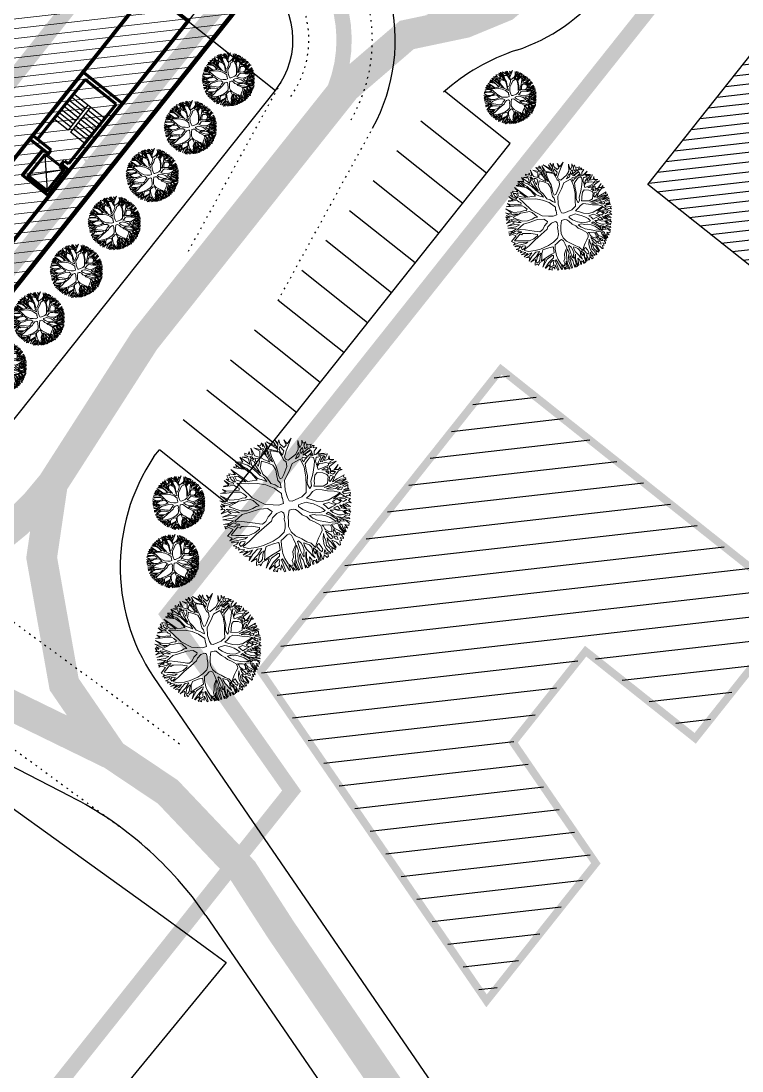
# Model space of a CAD drawing. Header units: metres. Extents: x -664657 to -643449, y -1076720 to -1062383.
# Drawn here: x -661072.2 to -661025, y -1065597.9 to -1065529.2 of the extents above; entities that cross this region are included whole.
import ezdxf

# ---------------------------------------------------------------- set-up
doc = ezdxf.new("R2010")
doc.units = ezdxf.units.M
doc.header["$LTSCALE"] = 0.1
for name, pattern in [('DASHED', [19.05, 12.7, -6.35]), ('DIVIDE', [31.75, 12.7, -6.35, 0, -6.35, 0, -6.35]), ('DOT', [6.35, 0, -6.35])]:
    doc.linetypes.add(name, pattern=pattern)
doc.layers.get('0').update_dxf_attribs({"color": 8, "lineweight": 9})
for name, color, linetype in [('AA_THER_DOPRAVA', 142, 'Continuous'), ('AA_THER_katastr', 7, 'Continuous'), ('AA_THER_KOMUNIKACE', 201, 'Continuous'), ('AA_THER_slabá', 4, 'Continuous'), ('AA_THER_SRAFY KATASTR', 14, 'Continuous'), ('AA_THER_ZNACENI', 7, 'Continuous'), ('AA_THER_čerchovaná', 84, 'DIVIDE')]:
    doc.layers.add(name, color=color, linetype=linetype)
doc.layers.add('AA_THER_pomocná', color=30, linetype='Continuous', plot=False)
doc.layers.add('AA_THER_silná', color=1, linetype='Continuous', lineweight=70)
doc.layers.add('AA_THER_STAFAZ', color=252, linetype='Continuous', lineweight=0)

# ---------------------------------------------------------------- blocks, each defined once
blk = doc.blocks.new('A$C0C461CEA')
for p, q in [((-0.025, 0.681), (-0.029, 0.73)), ((-0.029, 0.73), (-0.001, 0.656)), ((0.063, 0.606), (-0.009, 0.765)), ((-0.009, 0.765), (0.101, 0.706)), ((0.101, 0.706), (0.094, 0.804)), ((0.094, 0.804), (0.195, 0.61)), ((0.214, 0.725), (0.134, 0.788)), ((0.134, 0.788), (0.212, 0.751)), ((0.191, 0.795), (0.205, 0.826)), ((0.231, 0.749), (0.191, 0.795)), ((0.195, 0.61), (0.214, 0.725)), ((0.205, 0.826), (0.247, 0.779)), ((0.212, 0.751), (0.231, 0.749)), ((0.247, 0.779), (0.283, 0.818)), ((0.256, 0.734), (0.28, 0.713)), ((0.257, 0.695), (0.256, 0.734)), ((0.283, 0.818), (0.273, 0.766)), ((0.273, 0.766), (0.303, 0.735)), ((0.303, 0.735), (0.335, 0.855)), ((0.335, 0.855), (0.332, 0.706)), ((0.448, 0.732), (0.381, 0.832)), ((0.381, 0.832), (0.473, 0.745)), ((0.398, 0.641), (0.448, 0.732)), ((0.483, 0.777), (0.463, 0.845)), ((0.463, 0.845), (0.503, 0.812)), ((0.473, 0.745), (0.483, 0.777)), ((0.49, 0.711), (0.491, 0.762)), ((0.491, 0.762), (0.519, 0.739)), ((0.503, 0.812), (0.541, 0.849)), ((0.519, 0.739), (0.518, 0.634)), ((0.541, 0.849), (0.523, 0.775)), ((0.523, 0.775), (0.552, 0.829)), ((0.544, 0.723), (0.568, 0.689)), ((0.547, 0.66), (0.544, 0.723)), ((0.552, 0.829), (0.55, 0.733)), ((0.55, 0.733), (0.572, 0.716)), ((0.572, 0.716), (0.592, 0.82)), ((0.592, 0.82), (0.599, 0.69)), ((0.732, 0.619), (0.623, 0.824)), ((0.623, 0.824), (0.721, 0.691)), ((0.721, 0.691), (0.725, 0.772)), ((0.725, 0.772), (0.739, 0.638)), ((0.773, 0.691), (0.762, 0.79)), ((0.762, 0.79), (0.78, 0.708)), ((0.782, 0.71), (0.826, 0.755)), ((0.826, 0.755), (0.807, 0.687)), ((-0.291, 0.473), (-0.326, 0.577)), ((-0.326, 0.577), (-0.279, 0.488)), ((-0.256, 0.522), (-0.284, 0.582)), ((-0.284, 0.582), (-0.25, 0.553)), ((-0.25, 0.553), (-0.251, 0.627)), ((-0.251, 0.627), (-0.205, 0.61)), ((-0.215, 0.587), (-0.164, 0.562)), ((-0.208, 0.57), (-0.215, 0.587)), ((-0.212, 0.536), (-0.208, 0.57)), ((-0.205, 0.61), (-0.205, 0.641)), ((-0.205, 0.641), (-0.143, 0.596)), ((-0.164, 0.562), (-0.163, 0.47)), ((-0.143, 0.596), (-0.108, 0.579)), ((-0.134, 0.562), (-0.138, 0.487)), ((-0.108, 0.579), (-0.136, 0.688)), ((-0.136, 0.688), (-0.031, 0.479)), ((-0.111, 0.544), (-0.134, 0.562)), ((-0.084, 0.536), (-0.111, 0.544)), ((-0.062, 0.681), (-0.084, 0.71)), ((-0.084, 0.71), (-0.025, 0.681)), ((0.086, 0.573), (-0.062, 0.681)), ((-0.001, 0.656), (0.063, 0.606)), ((0.049, 0.709), (0.1, 0.674)), ((0.071, 0.64), (0.049, 0.709)), ((0.115, 0.58), (0.071, 0.64)), ((0.141, 0.467), (0.086, 0.573)), ((0.1, 0.674), (0.148, 0.626)), ((0.154, 0.458), (0.115, 0.58)), ((0.148, 0.626), (0.198, 0.54)), ((0.198, 0.54), (0.234, 0.438)), ((0.212, 0.581), (0.226, 0.644)), ((0.236, 0.499), (0.212, 0.581)), ((0.226, 0.644), (0.236, 0.684)), ((0.236, 0.684), (0.278, 0.625)), ((0.272, 0.676), (0.257, 0.695)), ((0.278, 0.625), (0.267, 0.543)), ((0.267, 0.543), (0.281, 0.388)), ((0.291, 0.657), (0.272, 0.676)), ((0.28, 0.713), (0.29, 0.678)), ((0.29, 0.678), (0.291, 0.657)), ((0.298, 0.594), (0.316, 0.668)), ((0.299, 0.519), (0.298, 0.594)), ((0.359, 0.578), (0.299, 0.519)), ((0.316, 0.668), (0.354, 0.641)), ((0.392, 0.572), (0.318, 0.477)), ((0.332, 0.706), (0.398, 0.641)), ((0.354, 0.641), (0.373, 0.618)), ((0.373, 0.618), (0.359, 0.578)), ((0.469, 0.501), (0.392, 0.572)), ((0.419, 0.639), (0.417, 0.618)), ((0.417, 0.618), (0.449, 0.568)), ((0.438, 0.663), (0.419, 0.639)), ((0.471, 0.697), (0.438, 0.663)), ((0.449, 0.568), (0.492, 0.518)), ((0.482, 0.682), (0.471, 0.697)), ((0.492, 0.669), (0.482, 0.682)), ((0.505, 0.682), (0.49, 0.711)), ((0.503, 0.634), (0.492, 0.669)), ((0.512, 0.575), (0.503, 0.634)), ((0.518, 0.634), (0.505, 0.682)), ((0.511, 0.491), (0.512, 0.575)), ((0.53, 0.531), (0.539, 0.622)), ((0.539, 0.622), (0.547, 0.66)), ((0.562, 0.609), (0.551, 0.471)), ((0.568, 0.689), (0.562, 0.609)), ((0.581, 0.563), (0.574, 0.456)), ((0.6, 0.66), (0.581, 0.563)), ((0.599, 0.69), (0.656, 0.641)), ((0.629, 0.644), (0.6, 0.66)), ((0.699, 0.587), (0.629, 0.644)), ((0.656, 0.641), (0.716, 0.594)), ((0.735, 0.569), (0.699, 0.587)), ((0.716, 0.594), (0.732, 0.619)), ((0.736, 0.502), (0.735, 0.569)), ((0.739, 0.638), (0.773, 0.691)), ((0.756, 0.617), (0.75, 0.55)), ((0.75, 0.55), (0.759, 0.494)), ((0.785, 0.647), (0.756, 0.617)), ((0.759, 0.494), (0.811, 0.549)), ((0.78, 0.708), (0.782, 0.71)), ((0.811, 0.549), (0.785, 0.647)), ((0.807, 0.687), (0.84, 0.599)), ((0.84, 0.599), (0.888, 0.613)), ((1.024, 0.679), (0.847, 0.53)), ((0.888, 0.613), (0.897, 0.711)), ((0.897, 0.711), (0.915, 0.627)), ((0.915, 0.627), (1.024, 0.679)), ((1.039, 0.454), (1.103, 0.589)), ((1.103, 0.589), (1.074, 0.465)), ((1.137, 0.506), (1.166, 0.562)), ((1.166, 0.562), (1.164, 0.508)), ((-0.436, 0.238), (-0.503, 0.376)), ((-0.503, 0.376), (-0.397, 0.235)), ((-0.394, 0.371), (-0.482, 0.412)), ((-0.482, 0.412), (-0.394, 0.388)), ((-0.394, 0.388), (-0.424, 0.459)), ((-0.424, 0.459), (-0.372, 0.399)), ((-0.256, 0.32), (-0.394, 0.371)), ((-0.386, 0.487), (-0.377, 0.497)), ((-0.28, 0.452), (-0.386, 0.487)), ((-0.377, 0.497), (-0.291, 0.473)), ((-0.372, 0.399), (-0.265, 0.347)), ((-0.209, 0.421), (-0.28, 0.452)), ((-0.279, 0.488), (-0.209, 0.448)), ((-0.207, 0.472), (-0.256, 0.522)), ((-0.186, 0.48), (-0.212, 0.536)), ((-0.209, 0.448), (-0.207, 0.472)), ((-0.194, 0.381), (-0.209, 0.421)), ((-0.162, 0.346), (-0.194, 0.381)), ((-0.163, 0.47), (-0.186, 0.48)), ((-0.157, 0.436), (-0.114, 0.321)), ((-0.081, 0.391), (-0.157, 0.436)), ((-0.138, 0.487), (-0.095, 0.443)), ((-0.095, 0.443), (-0.013, 0.385)), ((-0.05, 0.471), (-0.084, 0.536)), ((0.012, 0.333), (-0.081, 0.391)), ((-0.013, 0.385), (-0.05, 0.471)), ((-0.031, 0.479), (0.019, 0.379)), ((0.019, 0.379), (0.096, 0.349)), ((0.175, 0.322), (0.141, 0.467)), ((0.193, 0.345), (0.154, 0.458)), ((0.234, 0.438), (0.258, 0.367)), ((0.281, 0.388), (0.236, 0.499)), ((0.258, 0.367), (0.296, 0.309)), ((0.314, 0.414), (0.309, 0.363)), ((0.309, 0.363), (0.334, 0.286)), ((0.318, 0.477), (0.314, 0.414)), ((0.532, 0.422), (0.469, 0.501)), ((0.492, 0.518), (0.511, 0.491)), ((0.551, 0.471), (0.53, 0.531)), ((0.54, 0.324), (0.532, 0.422)), ((0.571, 0.374), (0.551, 0.283)), ((0.574, 0.456), (0.571, 0.374)), ((0.731, 0.289), (0.76, 0.363)), ((0.738, 0.409), (0.736, 0.502)), ((0.76, 0.363), (0.738, 0.409)), ((0.772, 0.454), (0.768, 0.41)), ((0.768, 0.41), (0.8, 0.37)), ((0.847, 0.53), (0.772, 0.454)), ((0.8, 0.37), (0.955, 0.401)), ((0.983, 0.384), (0.943, 0.354)), ((0.955, 0.401), (1.039, 0.454)), ((1.022, 0.404), (0.983, 0.384)), ((0.992, 0.342), (1.008, 0.359)), ((1.008, 0.359), (1.022, 0.404)), ((1.06, 0.421), (1.046, 0.396)), ((1.046, 0.396), (1.046, 0.37)), ((1.046, 0.37), (1.102, 0.394)), ((1.085, 0.438), (1.06, 0.421)), ((1.084, 0.364), (1.065, 0.329)), ((1.074, 0.465), (1.137, 0.506)), ((1.151, 0.377), (1.084, 0.364)), ((1.117, 0.447), (1.085, 0.438)), ((1.102, 0.394), (1.117, 0.447)), ((1.154, 0.472), (1.142, 0.409)), ((1.142, 0.409), (1.193, 0.416)), ((1.216, 0.393), (1.151, 0.377)), ((1.213, 0.508), (1.154, 0.472)), ((1.164, 0.508), (1.213, 0.508)), ((1.193, 0.416), (1.206, 0.47)), ((1.206, 0.47), (1.232, 0.441)), ((1.216, 0.353), (1.216, 0.393)), ((1.232, 0.441), (1.276, 0.429)), ((1.276, 0.429), (1.239, 0.399)), ((1.239, 0.399), (1.239, 0.378)), ((1.239, 0.378), (1.266, 0.383)), ((1.266, 0.383), (1.281, 0.398)), ((1.308, 0.383), (1.275, 0.358)), ((1.281, 0.398), (1.308, 0.383)), ((-0.577, 0.172), (-0.583, 0.229)), ((-0.583, 0.229), (-0.536, 0.174)), ((-0.526, 0.187), (-0.556, 0.247)), ((-0.556, 0.247), (-0.505, 0.187)), ((-0.495, 0.221), (-0.55, 0.309)), ((-0.55, 0.309), (-0.495, 0.256)), ((-0.536, 0.174), (-0.526, 0.187)), ((-0.505, 0.187), (-0.335, 0.163)), ((-0.495, 0.256), (-0.436, 0.238)), ((-0.415, 0.205), (-0.495, 0.221)), ((-0.335, 0.163), (-0.415, 0.205)), ((-0.397, 0.235), (-0.263, 0.181)), ((-0.265, 0.347), (-0.176, 0.312)), ((-0.263, 0.181), (-0.194, 0.167)), ((-0.174, 0.275), (-0.256, 0.32)), ((-0.176, 0.312), (-0.162, 0.346)), ((-0.142, 0.224), (-0.174, 0.275)), ((-0.114, 0.159), (-0.142, 0.224)), ((-0.114, 0.321), (-0.04, 0.095)), ((0.154, 0.269), (0.012, 0.333)), ((0.096, 0.349), (0.175, 0.322)), ((0.266, 0.178), (0.154, 0.269)), ((0.24, 0.295), (0.193, 0.345)), ((0.308, 0.222), (0.24, 0.295)), ((0.296, 0.309), (0.308, 0.222)), ((0.334, 0.286), (0.348, 0.221)), ((0.348, 0.221), (0.354, 0.16)), ((0.485, 0.148), (0.513, 0.258)), ((0.513, 0.258), (0.54, 0.324)), ((0.534, 0.218), (0.533, 0.155)), ((0.551, 0.283), (0.534, 0.218)), ((0.567, 0.153), (0.619, 0.192)), ((0.726, 0.197), (0.588, 0.099)), ((0.619, 0.192), (0.694, 0.255)), ((0.694, 0.255), (0.731, 0.289)), ((0.834, 0.289), (0.726, 0.197)), ((0.992, 0.29), (0.834, 0.289)), ((0.943, 0.354), (0.922, 0.336)), ((0.922, 0.336), (0.992, 0.342)), ((0.985, 0.138), (0.99, 0.219)), ((0.99, 0.219), (0.992, 0.29)), ((1.029, 0.181), (0.99, 0.078)), ((1.019, 0.28), (1.014, 0.25)), ((1.014, 0.25), (1.022, 0.223)), ((1.04, 0.305), (1.019, 0.28)), ((1.022, 0.223), (1.057, 0.251)), ((1.054, 0.196), (1.029, 0.181)), ((1.065, 0.28), (1.04, 0.305)), ((1.161, 0.247), (1.054, 0.196)), ((1.057, 0.251), (1.11, 0.266)), ((1.065, 0.329), (1.216, 0.353)), ((1.11, 0.266), (1.065, 0.28)), ((1.115, 0.327), (1.094, 0.318)), ((1.094, 0.318), (1.123, 0.272)), ((1.157, 0.334), (1.115, 0.327)), ((1.123, 0.272), (1.221, 0.303)), ((1.223, 0.332), (1.157, 0.334)), ((1.207, 0.21), (1.161, 0.247)), ((1.221, 0.277), (1.173, 0.268)), ((1.173, 0.268), (1.209, 0.239)), ((1.193, 0.151), (1.207, 0.21)), ((1.249, 0.194), (1.201, 0.132)), ((1.209, 0.239), (1.221, 0.277)), ((1.221, 0.303), (1.223, 0.332)), ((1.265, 0.299), (1.236, 0.242)), ((1.236, 0.242), (1.263, 0.236)), ((1.268, 0.179), (1.249, 0.194)), ((1.263, 0.236), (1.379, 0.275)), ((1.336, 0.335), (1.265, 0.299)), ((1.275, 0.358), (1.336, 0.335)), ((1.411, 0.18), (1.289, 0.213)), ((1.289, 0.213), (1.317, 0.184)), ((1.379, 0.275), (1.301, 0.236)), ((1.301, 0.236), (1.411, 0.18)), ((1.317, 0.184), (1.443, 0.155)), ((-0.493, -0.002), (-0.644, 0.041)), ((-0.644, 0.041), (-0.485, 0.03)), ((-0.635, 0.101), (-0.551, 0.117)), ((-0.519, 0.086), (-0.635, 0.101)), ((-0.612, 0.165), (-0.577, 0.172)), ((-0.557, 0.142), (-0.612, 0.165)), ((-0.551, 0.117), (-0.557, 0.142)), ((-0.509, 0.126), (-0.526, 0.126)), ((-0.526, 0.126), (-0.492, 0.08)), ((-0.485, 0.03), (-0.519, 0.086)), ((-0.416, 0.057), (-0.509, 0.126)), ((-0.492, 0.08), (-0.453, 0.038)), ((-0.444, 0.15), (-0.46, 0.141)), ((-0.46, 0.141), (-0.318, -0.013)), ((-0.453, 0.038), (-0.411, 0.003)), ((-0.353, 0.149), (-0.444, 0.15)), ((-0.354, -0.026), (-0.416, 0.057)), ((-0.411, 0.003), (-0.354, -0.026)), ((-0.273, 0.155), (-0.353, 0.149)), ((-0.191, 0.121), (-0.273, 0.155)), ((-0.194, 0.167), (-0.145, 0.146)), ((-0.099, 0.096), (-0.191, 0.121)), ((-0.145, 0.146), (-0.114, 0.159)), ((-0.05, 0.048), (-0.099, 0.096)), ((0, -0.086), (-0.05, 0.048)), ((-0.04, 0.095), (0.101, -0.11)), ((0.364, 0.065), (0.266, 0.178)), ((0.354, 0.16), (0.409, 0.103)), ((0.435, -0.079), (0.364, 0.065)), ((0.409, 0.103), (0.439, 0.053)), ((0.439, 0.053), (0.476, 0.01)), ((0.476, 0.01), (0.498, 0.096)), ((0.498, 0.096), (0.485, 0.148)), ((0.588, 0.099), (0.514, -0.053)), ((0.533, 0.155), (0.567, 0.153)), ((0.934, -0.024), (0.985, 0.138)), ((0.99, 0.078), (0.966, -0.017)), ((1.064, -0.035), (1.15, 0.081)), ((1.15, 0.081), (1.193, 0.151)), ((1.184, 0.044), (1.176, -0.007)), ((1.242, 0.072), (1.184, 0.044)), ((1.201, 0.118), (1.192, 0.06)), ((1.192, 0.06), (1.242, 0.105)), ((1.201, 0.132), (1.201, 0.118)), ((1.242, 0.105), (1.277, 0.128)), ((1.297, 0.051), (1.242, 0.072)), ((1.314, 0.169), (1.268, 0.179)), ((1.294, 0.108), (1.276, 0.086)), ((1.276, 0.086), (1.305, 0.077)), ((1.277, 0.128), (1.319, 0.158)), ((1.327, 0.131), (1.294, 0.108)), ((1.347, 0.037), (1.297, 0.051)), ((1.305, 0.077), (1.384, 0.138)), ((1.319, 0.158), (1.314, 0.169)), ((1.367, 0.149), (1.327, 0.131)), ((1.443, 0.155), (1.34, 0.081)), ((1.34, 0.081), (1.406, 0.061)), ((1.386, 0.006), (1.347, 0.037)), ((1.384, 0.138), (1.367, 0.149)), ((1.367, -0.026), (1.386, 0.006)), ((1.421, 0.016), (1.398, -0.011)), ((1.406, 0.061), (1.454, 0.109)), ((1.495, 0.013), (1.421, 0.016)), ((1.454, 0.109), (1.431, 0.05)), ((1.431, 0.05), (1.495, 0.013)), ((-0.701, -0.157), (-0.672, -0.144)), ((-0.634, -0.167), (-0.701, -0.157)), ((-0.672, -0.144), (-0.697, -0.115)), ((-0.697, -0.115), (-0.649, -0.134)), ((-0.599, -0.118), (-0.687, -0.081)), ((-0.687, -0.081), (-0.582, -0.108)), ((-0.508, -0.101), (-0.659, -0.004)), ((-0.659, -0.004), (-0.5, -0.057)), ((-0.649, -0.134), (-0.599, -0.118)), ((-0.583, -0.227), (-0.634, -0.167)), ((-0.561, -0.129), (-0.611, -0.142)), ((-0.611, -0.142), (-0.575, -0.175)), ((-0.582, -0.108), (-0.544, -0.105)), ((-0.575, -0.175), (-0.552, -0.204)), ((-0.519, -0.137), (-0.561, -0.129)), ((-0.544, -0.105), (-0.508, -0.101)), ((-0.491, -0.179), (-0.519, -0.137)), ((-0.5, -0.057), (-0.412, -0.054)), ((-0.412, -0.054), (-0.493, -0.002)), ((-0.33, -0.078), (-0.491, -0.12)), ((-0.491, -0.12), (-0.481, -0.145)), ((-0.444, -0.203), (-0.491, -0.179)), ((-0.481, -0.145), (-0.435, -0.149)), ((-0.435, -0.149), (-0.35, -0.207)), ((-0.208, -0.104), (-0.33, -0.078)), ((-0.318, -0.013), (-0.221, -0.06)), ((-0.221, -0.06), (-0.118, -0.072)), ((-0.023, -0.134), (-0.208, -0.104)), ((-0.118, -0.072), (-0.051, -0.067)), ((-0.051, -0.067), (0, -0.086)), ((0.101, -0.19), (-0.023, -0.134)), ((0.101, -0.11), (0.215, -0.18)), ((0.386, -0.241), (0.412, -0.157)), ((0.412, -0.132), (0.435, -0.079)), ((0.412, -0.157), (0.412, -0.132)), ((0.514, -0.053), (0.492, -0.182)), ((0.814, -0.262), (0.864, -0.159)), ((0.864, -0.159), (0.934, -0.024)), ((0.908, -0.119), (0.897, -0.15)), ((0.897, -0.15), (0.901, -0.228)), ((0.966, -0.017), (0.908, -0.119)), ((0.946, -0.198), (0.973, -0.127)), ((0.973, -0.127), (1.064, -0.035)), ((1.026, -0.151), (1.009, -0.187)), ((1.084, -0.067), (1.026, -0.151)), ((1.138, -0.047), (1.084, -0.067)), ((1.225, -0.095), (1.138, -0.047)), ((1.176, -0.007), (1.277, -0.02)), ((1.271, -0.153), (1.225, -0.095)), ((1.231, -0.04), (1.321, -0.091)), ((1.289, -0.041), (1.231, -0.04)), ((1.276, -0.187), (1.271, -0.153)), ((1.277, -0.02), (1.367, -0.026)), ((1.324, -0.116), (1.277, -0.096)), ((1.277, -0.096), (1.303, -0.157)), ((1.346, -0.047), (1.289, -0.041)), ((1.303, -0.157), (1.324, -0.116)), ((1.321, -0.091), (1.346, -0.047)), ((1.347, -0.14), (1.333, -0.161)), ((1.333, -0.161), (1.36, -0.194)), ((1.374, -0.053), (1.346, -0.093)), ((1.346, -0.093), (1.374, -0.091)), ((1.368, -0.148), (1.347, -0.14)), ((1.374, -0.091), (1.353, -0.129)), ((1.353, -0.129), (1.41, -0.147)), ((1.4, -0.166), (1.368, -0.148)), ((1.514, -0.029), (1.374, -0.053)), ((1.389, -0.194), (1.421, -0.179)), ((1.398, -0.011), (1.514, -0.029)), ((1.421, -0.179), (1.4, -0.166)), ((1.41, -0.147), (1.519, -0.094)), ((1.519, -0.094), (1.431, -0.145)), ((1.431, -0.145), (1.486, -0.17)), ((1.486, -0.17), (1.527, -0.148)), ((1.527, -0.148), (1.511, -0.184)), ((-0.722, -0.374), (-0.67, -0.354)), ((-0.721, -0.288), (-0.583, -0.227)), ((-0.67, -0.354), (-0.721, -0.288)), ((-0.49, -0.229), (-0.658, -0.302)), ((-0.658, -0.302), (-0.588, -0.343)), ((-0.588, -0.343), (-0.459, -0.411)), ((-0.552, -0.204), (-0.506, -0.197)), ((-0.506, -0.197), (-0.448, -0.22)), ((-0.465, -0.267), (-0.49, -0.229)), ((-0.431, -0.251), (-0.465, -0.267)), ((-0.448, -0.22), (-0.444, -0.203)), ((-0.402, -0.266), (-0.431, -0.251)), ((-0.281, -0.328), (-0.402, -0.266)), ((-0.35, -0.207), (-0.2, -0.314)), ((-0.167, -0.411), (-0.281, -0.328)), ((-0.2, -0.314), (-0.141, -0.358)), ((-0.141, -0.358), (-0.098, -0.387)), ((-0.025, -0.371), (0.046, -0.318)), ((0.046, -0.318), (0.128, -0.29)), ((0.147, -0.271), (0.101, -0.19)), ((0.202, -0.337), (0.101, -0.37)), ((0.128, -0.29), (0.147, -0.271)), ((0.284, -0.347), (0.202, -0.337)), ((0.215, -0.18), (0.302, -0.23)), ((0.301, -0.364), (0.284, -0.347)), ((0.302, -0.23), (0.386, -0.241)), ((0.492, -0.182), (0.493, -0.246)), ((0.493, -0.246), (0.533, -0.274)), ((0.533, -0.274), (0.71, -0.29)), ((0.71, -0.29), (0.814, -0.262)), ((0.773, -0.347), (0.846, -0.329)), ((0.833, -0.407), (0.773, -0.347)), ((0.846, -0.329), (0.914, -0.295)), ((0.901, -0.228), (0.946, -0.198)), ((0.914, -0.295), (0.987, -0.292)), ((1.009, -0.187), (0.98, -0.225)), ((0.98, -0.225), (1.12, -0.297)), ((0.987, -0.292), (1.076, -0.35)), ((1.076, -0.35), (1.146, -0.402)), ((1.12, -0.297), (1.208, -0.294)), ((1.322, -0.346), (1.122, -0.328)), ((1.122, -0.328), (1.314, -0.377)), ((1.208, -0.294), (1.276, -0.187)), ((1.287, -0.212), (1.256, -0.26)), ((1.256, -0.26), (1.262, -0.288)), ((1.262, -0.288), (1.356, -0.236)), ((1.318, -0.192), (1.287, -0.212)), ((1.394, -0.229), (1.298, -0.308)), ((1.298, -0.308), (1.389, -0.301)), ((1.356, -0.236), (1.318, -0.192)), ((1.436, -0.382), (1.322, -0.346)), ((1.439, -0.334), (1.334, -0.329)), ((1.334, -0.329), (1.521, -0.375)), ((1.36, -0.194), (1.389, -0.194)), ((1.389, -0.301), (1.527, -0.295)), ((1.476, -0.191), (1.394, -0.229)), ((1.513, -0.369), (1.439, -0.334)), ((1.541, -0.201), (1.476, -0.191)), ((1.527, -0.295), (1.496, -0.321)), ((1.496, -0.321), (1.528, -0.358)), ((1.511, -0.184), (1.541, -0.201)), ((-0.605, -0.381), (-0.722, -0.374)), ((-0.671, -0.512), (-0.715, -0.477)), ((-0.715, -0.477), (-0.643, -0.483)), ((-0.705, -0.422), (-0.705, -0.403)), ((-0.705, -0.403), (-0.475, -0.468)), ((-0.602, -0.457), (-0.705, -0.422)), ((-0.697, -0.539), (-0.671, -0.512)), ((-0.643, -0.483), (-0.602, -0.457)), ((-0.562, -0.478), (-0.608, -0.497)), ((-0.608, -0.497), (-0.603, -0.545)), ((-0.429, -0.459), (-0.605, -0.381)), ((-0.439, -0.537), (-0.569, -0.566)), ((-0.528, -0.49), (-0.562, -0.478)), ((-0.555, -0.54), (-0.523, -0.534)), ((-0.5, -0.512), (-0.528, -0.49)), ((-0.523, -0.534), (-0.5, -0.512)), ((-0.475, -0.468), (-0.429, -0.459)), ((-0.459, -0.411), (-0.383, -0.446)), ((-0.274, -0.489), (-0.439, -0.537)), ((-0.383, -0.446), (-0.284, -0.456)), ((-0.284, -0.456), (-0.182, -0.436)), ((-0.099, -0.448), (-0.274, -0.489)), ((-0.182, -0.436), (-0.167, -0.411)), ((0.06, -0.41), (-0.099, -0.448)), ((-0.098, -0.387), (-0.025, -0.371)), ((0.101, -0.37), (0.06, -0.41)), ((0.252, -0.551), (0.271, -0.484)), ((0.271, -0.484), (0.295, -0.448)), ((0.295, -0.448), (0.313, -0.389)), ((0.313, -0.389), (0.301, -0.364)), ((0.348, -0.481), (0.309, -0.559)), ((0.414, -0.386), (0.348, -0.481)), ((0.482, -0.404), (0.414, -0.386)), ((0.518, -0.429), (0.482, -0.404)), ((0.544, -0.477), (0.518, -0.429)), ((0.574, -0.561), (0.544, -0.477)), ((0.601, -0.382), (0.587, -0.408)), ((0.587, -0.408), (0.628, -0.487)), ((0.66, -0.39), (0.601, -0.382)), ((0.628, -0.487), (0.7, -0.576)), ((0.74, -0.406), (0.66, -0.39)), ((0.768, -0.431), (0.74, -0.406)), ((0.831, -0.489), (0.768, -0.431)), ((0.885, -0.552), (0.831, -0.489)), ((0.896, -0.469), (0.833, -0.407)), ((0.987, -0.527), (0.896, -0.469)), ((1.063, -0.541), (0.987, -0.527)), ((1.146, -0.366), (1.331, -0.398)), ((1.205, -0.406), (1.146, -0.366)), ((1.146, -0.402), (1.247, -0.462)), ((1.293, -0.438), (1.205, -0.406)), ((1.328, -0.531), (1.24, -0.542)), ((1.247, -0.462), (1.328, -0.531)), ((1.35, -0.423), (1.293, -0.438)), ((1.308, -0.455), (1.382, -0.454)), ((1.323, -0.478), (1.308, -0.455)), ((1.314, -0.377), (1.526, -0.421)), ((1.367, -0.498), (1.323, -0.478)), ((1.331, -0.398), (1.35, -0.423)), ((1.403, -0.475), (1.367, -0.498)), ((1.526, -0.421), (1.375, -0.412)), ((1.375, -0.412), (1.53, -0.449)), ((1.382, -0.454), (1.403, -0.475)), ((1.434, -0.521), (1.395, -0.521)), ((1.395, -0.521), (1.492, -0.575)), ((1.53, -0.449), (1.415, -0.452)), ((1.415, -0.452), (1.445, -0.477)), ((1.485, -0.543), (1.434, -0.521)), ((1.521, -0.375), (1.436, -0.382)), ((1.445, -0.477), (1.505, -0.474)), ((1.505, -0.474), (1.477, -0.522)), ((1.477, -0.522), (1.485, -0.543)), ((1.528, -0.358), (1.513, -0.369)), ((-0.651, -0.541), (-0.697, -0.539)), ((-0.537, -0.67), (-0.676, -0.63)), ((-0.676, -0.63), (-0.569, -0.633)), ((-0.67, -0.585), (-0.643, -0.564)), ((-0.628, -0.583), (-0.67, -0.585)), ((-0.643, -0.564), (-0.651, -0.541)), ((-0.639, -0.698), (-0.537, -0.67)), ((-0.507, -0.691), (-0.639, -0.698)), ((-0.569, -0.633), (-0.628, -0.583)), ((-0.603, -0.545), (-0.555, -0.54)), ((-0.569, -0.566), (-0.571, -0.578)), ((-0.571, -0.578), (-0.503, -0.638)), ((-0.532, -0.735), (-0.456, -0.699)), ((-0.456, -0.699), (-0.507, -0.691)), ((-0.503, -0.638), (-0.373, -0.687)), ((-0.373, -0.687), (-0.256, -0.714)), ((-0.256, -0.714), (-0.076, -0.727)), ((-0.076, -0.727), (0.048, -0.713)), ((0.048, -0.713), (0.165, -0.682)), ((0.165, -0.682), (0.215, -0.623)), ((0.215, -0.623), (0.252, -0.551)), ((0.276, -0.629), (0.273, -0.73)), ((0.309, -0.559), (0.276, -0.629)), ((0.627, -0.632), (0.574, -0.561)), ((0.648, -0.697), (0.627, -0.632)), ((0.706, -0.765), (0.648, -0.697)), ((0.68, -0.635), (0.71, -0.698)), ((0.723, -0.641), (0.68, -0.635)), ((0.7, -0.576), (0.793, -0.643)), ((0.71, -0.698), (0.771, -0.775)), ((0.755, -0.654), (0.723, -0.641)), ((0.793, -0.687), (0.755, -0.654)), ((0.793, -0.643), (0.86, -0.669)), ((0.861, -0.713), (0.793, -0.687)), ((0.86, -0.669), (0.919, -0.683)), ((0.923, -0.765), (0.861, -0.713)), ((0.927, -0.618), (0.885, -0.552)), ((0.919, -0.683), (0.953, -0.683)), ((0.953, -0.683), (0.927, -0.618)), ((0.973, -0.572), (1.072, -0.589)), ((0.997, -0.622), (0.973, -0.572)), ((1.018, -0.681), (0.997, -0.622)), ((1.087, -0.68), (1.018, -0.681)), ((1.033, -0.716), (1.053, -0.774)), ((1.078, -0.743), (1.033, -0.716)), ((1.084, -0.55), (1.063, -0.541)), ((1.072, -0.589), (1.119, -0.642)), ((1.24, -0.542), (1.084, -0.55)), ((1.171, -0.679), (1.087, -0.68)), ((1.099, -0.713), (1.174, -0.717)), ((1.139, -0.759), (1.099, -0.713)), ((1.119, -0.642), (1.171, -0.679)), ((1.135, -0.61), (1.181, -0.601)), ((1.169, -0.658), (1.135, -0.61)), ((1.218, -0.683), (1.169, -0.658)), ((1.271, -0.556), (1.173, -0.572)), ((1.173, -0.572), (1.345, -0.623)), ((1.181, -0.601), (1.228, -0.603)), ((1.262, -0.674), (1.218, -0.683)), ((1.228, -0.603), (1.262, -0.674)), ((1.339, -0.652), (1.266, -0.621)), ((1.266, -0.621), (1.279, -0.67)), ((1.32, -0.545), (1.271, -0.556)), ((1.279, -0.67), (1.304, -0.696)), ((1.304, -0.696), (1.367, -0.69)), ((1.362, -0.62), (1.32, -0.545)), ((1.367, -0.69), (1.339, -0.652)), ((1.345, -0.623), (1.362, -0.62)), ((1.492, -0.575), (1.361, -0.539)), ((1.361, -0.539), (1.376, -0.585)), ((1.404, -0.631), (1.364, -0.641)), ((1.364, -0.641), (1.432, -0.706)), ((1.376, -0.585), (1.48, -0.613)), ((1.432, -0.706), (1.386, -0.715)), ((1.386, -0.715), (1.406, -0.775)), ((1.457, -0.664), (1.404, -0.631)), ((1.461, -0.634), (1.444, -0.636)), ((1.444, -0.636), (1.457, -0.664)), ((1.48, -0.613), (1.461, -0.634)), ((-0.54, -0.767), (-0.622, -0.732)), ((-0.622, -0.732), (-0.532, -0.735)), ((-0.483, -0.76), (-0.59, -0.822)), ((-0.59, -0.822), (-0.54, -0.767)), ((-0.568, -0.862), (-0.416, -0.81)), ((-0.457, -0.859), (-0.568, -0.862)), ((-0.519, -0.958), (-0.457, -0.859)), ((-0.374, -0.724), (-0.483, -0.76)), ((-0.446, -0.892), (-0.463, -0.909)), ((-0.388, -0.824), (-0.446, -0.892)), ((-0.416, -0.81), (-0.302, -0.746)), ((-0.329, -0.8), (-0.388, -0.824)), ((-0.381, -0.913), (-0.335, -0.847)), ((-0.302, -0.746), (-0.374, -0.724)), ((-0.322, -0.887), (-0.355, -0.942)), ((-0.335, -0.847), (-0.287, -0.798)), ((-0.287, -0.798), (-0.329, -0.8)), ((-0.283, -0.813), (-0.322, -0.887)), ((-0.221, -0.753), (-0.283, -0.813)), ((-0.092, -0.771), (-0.221, -0.753)), ((-0.004, -0.791), (-0.092, -0.771)), ((-0.04, -0.918), (-0.024, -0.869)), ((0.014, -0.86), (-0.027, -0.987)), ((-0.024, -0.869), (-0.002, -0.812)), ((-0.002, -0.812), (-0.004, -0.791)), ((0.055, -0.78), (0.014, -0.86)), ((0.103, -0.771), (0.055, -0.78)), ((0.185, -0.745), (0.103, -0.771)), ((0.227, -0.745), (0.185, -0.745)), ((0.25, -0.786), (0.227, -0.745)), ((0.243, -0.953), (0.249, -0.862)), ((0.249, -0.862), (0.25, -0.786)), ((0.273, -0.73), (0.303, -0.824)), ((0.303, -0.824), (0.376, -0.924)), ((0.766, -0.864), (0.706, -0.765)), ((0.766, -0.918), (0.766, -0.864)), ((0.771, -0.775), (0.873, -0.86)), ((0.789, -0.874), (0.884, -0.921)), ((0.804, -0.903), (0.789, -0.874)), ((0.873, -0.86), (0.932, -0.9)), ((0.975, -0.826), (0.923, -0.765)), ((0.943, -0.738), (0.987, -0.729)), ((0.979, -0.769), (0.943, -0.738)), ((1.031, -0.928), (0.975, -0.826)), ((1.005, -0.804), (0.979, -0.769)), ((0.987, -0.729), (1.026, -0.796)), ((1.045, -0.869), (1.005, -0.804)), ((1.026, -0.796), (1.051, -0.84)), ((1.075, -0.925), (1.045, -0.869)), ((1.051, -0.84), (1.075, -0.882)), ((1.053, -0.774), (1.127, -0.856)), ((1.075, -0.882), (1.075, -0.925)), ((1.111, -0.744), (1.078, -0.743)), ((1.259, -1.006), (1.085, -0.865)), ((1.085, -0.865), (1.242, -1.046)), ((1.151, -0.786), (1.111, -0.744)), ((1.127, -0.856), (1.163, -0.878)), ((1.193, -0.78), (1.139, -0.759)), ((1.217, -0.83), (1.151, -0.786)), ((1.163, -0.878), (1.239, -0.897)), ((1.174, -0.717), (1.193, -0.78)), ((1.239, -0.897), (1.217, -0.83)), ((1.22, -0.716), (1.225, -0.775)), ((1.246, -0.741), (1.22, -0.716)), ((1.225, -0.775), (1.289, -0.835)), ((1.293, -0.863), (1.24, -0.831)), ((1.24, -0.831), (1.264, -0.903)), ((1.269, -0.792), (1.246, -0.741)), ((1.292, -0.73), (1.269, -0.733)), ((1.269, -0.733), (1.293, -0.833)), ((1.289, -0.835), (1.269, -0.792)), ((1.314, -0.791), (1.292, -0.73)), ((1.293, -0.833), (1.345, -0.856)), ((1.327, -0.913), (1.293, -0.863)), ((1.366, -0.826), (1.314, -0.791)), ((1.345, -0.856), (1.318, -0.856)), ((1.318, -0.856), (1.327, -0.913)), ((1.351, -0.74), (1.321, -0.736)), ((1.321, -0.736), (1.366, -0.826)), ((1.406, -0.775), (1.351, -0.74)), ((-0.458, -0.964), (-0.519, -0.958)), ((-0.463, -0.909), (-0.469, -0.936)), ((-0.469, -0.936), (-0.415, -0.93)), ((-0.456, -0.999), (-0.458, -0.964)), ((-0.402, -0.959), (-0.456, -0.999)), ((-0.415, -0.93), (-0.381, -0.913)), ((-0.275, -0.955), (-0.402, -0.959)), ((-0.396, -1.075), (-0.275, -0.955)), ((-0.237, -0.968), (-0.396, -1.075)), ((-0.36, -1.114), (-0.235, -1.047)), ((-0.355, -0.942), (-0.206, -0.924)), ((-0.222, -1.071), (-0.242, -1.119)), ((-0.105, -0.95), (-0.237, -0.968)), ((-0.235, -1.047), (-0.102, -1.004)), ((-0.142, -1.045), (-0.222, -1.071)), ((-0.206, -0.924), (-0.095, -0.918)), ((-0.16, -1.106), (-0.125, -1.059)), ((-0.125, -1.059), (-0.142, -1.045)), ((-0.098, -1.074), (-0.109, -1.185)), ((-0.078, -0.962), (-0.105, -0.95)), ((-0.102, -1.004), (-0.078, -0.962)), ((-0.075, -1.069), (-0.098, -1.074)), ((-0.095, -0.918), (-0.04, -0.918)), ((-0.066, -1.3), (-0.075, -1.069)), ((-0.027, -0.987), (-0.034, -1.08)), ((0.102, -1.129), (0.142, -1.04)), ((0.184, -1.043), (0.122, -1.171)), ((0.142, -1.04), (0.206, -0.982)), ((0.246, -0.974), (0.184, -1.043)), ((0.206, -0.982), (0.243, -0.953)), ((0.23, -1.077), (0.246, -0.974)), ((0.277, -0.999), (0.264, -1.085)), ((0.292, -0.925), (0.277, -0.999)), ((0.309, -0.927), (0.292, -0.925)), ((0.33, -0.981), (0.309, -0.927)), ((0.321, -1.112), (0.333, -1.053)), ((0.333, -1.053), (0.33, -0.981)), ((0.374, -0.999), (0.362, -1.036)), ((0.362, -1.036), (0.365, -1.114)), ((0.41, -1.033), (0.374, -0.999)), ((0.376, -0.924), (0.427, -1.003)), ((0.444, -1.071), (0.41, -1.033)), ((0.427, -1.003), (0.48, -1.062)), ((0.457, -1.127), (0.444, -1.071)), ((0.48, -1.062), (0.512, -1.16)), ((0.558, -1.109), (0.631, -1.046)), ((0.631, -1.046), (0.693, -0.999)), ((0.746, -1.013), (0.692, -1.098)), ((0.693, -0.999), (0.75, -0.958)), ((0.726, -1.085), (0.746, -1.013)), ((0.75, -0.958), (0.766, -0.918)), ((0.79, -1.059), (0.793, -1.031)), ((0.802, -1.122), (0.79, -1.059)), ((0.793, -1.031), (0.796, -0.994)), ((0.796, -0.994), (0.85, -1.098)), ((0.804, -0.956), (0.804, -0.903)), ((0.813, -0.977), (0.804, -0.956)), ((0.841, -1.024), (0.813, -0.977)), ((0.885, -1.058), (0.841, -1.024)), ((0.884, -0.921), (0.914, -0.946)), ((0.914, -0.998), (0.885, -1.058)), ((0.903, -1.11), (0.906, -1.064)), ((0.906, -1.064), (0.934, -1.03)), ((0.914, -0.946), (0.914, -0.998)), ((0.932, -0.9), (0.98, -0.916)), ((0.934, -1.03), (0.94, -1.076)), ((0.939, -0.942), (0.95, -1.023)), ((0.95, -0.942), (0.939, -0.942)), ((1.04, -0.98), (0.95, -0.942)), ((0.95, -1.023), (1.001, -1.095)), ((0.98, -0.916), (1.029, -0.945)), ((1.029, -0.945), (1.031, -0.928)), ((1.032, -1.052), (1.04, -0.98)), ((1.059, -1.178), (1.032, -1.052)), ((1.05, -0.921), (1.086, -0.98)), ((1.051, -0.97), (1.05, -0.921)), ((1.086, -0.98), (1.051, -0.97)), ((1.059, -1.012), (1.058, -1.092)), ((1.08, -1.009), (1.059, -1.012)), ((1.097, -1.037), (1.08, -1.009)), ((1.085, -1.069), (1.097, -1.037)), ((1.092, -1.167), (1.085, -1.069)), ((1.098, -0.94), (1.107, -0.921)), ((1.105, -0.963), (1.098, -0.94)), ((1.156, -0.996), (1.105, -0.963)), ((1.107, -0.921), (1.156, -0.965)), ((1.192, -1.097), (1.14, -1.053)), ((1.14, -1.053), (1.155, -1.127)), ((1.156, -0.965), (1.156, -0.996)), ((1.242, -1.046), (1.185, -0.992)), ((1.185, -0.992), (1.213, -1.063)), ((1.249, -0.922), (1.189, -0.924)), ((1.189, -0.924), (1.265, -0.987)), ((1.213, -1.063), (1.192, -1.097)), ((1.281, -0.953), (1.249, -0.922)), ((1.265, -0.987), (1.259, -1.006)), ((1.264, -0.903), (1.302, -0.93)), ((1.302, -0.93), (1.281, -0.953)), ((-0.351, -1.121), (-0.36, -1.114)), ((-0.255, -1.094), (-0.351, -1.121)), ((-0.305, -1.172), (-0.267, -1.159)), ((-0.305, -1.187), (-0.305, -1.172)), ((-0.273, -1.193), (-0.305, -1.187)), ((-0.254, -1.22), (-0.273, -1.193)), ((-0.267, -1.159), (-0.255, -1.094)), ((-0.227, -1.182), (-0.254, -1.22)), ((-0.242, -1.119), (-0.248, -1.151)), ((-0.248, -1.151), (-0.172, -1.146)), ((-0.189, -1.184), (-0.227, -1.182)), ((-0.141, -1.15), (-0.193, -1.224)), ((-0.193, -1.224), (-0.189, -1.184)), ((-0.172, -1.146), (-0.16, -1.106)), ((-0.146, -1.278), (-0.141, -1.15)), ((-0.109, -1.185), (-0.125, -1.278)), ((-0.029, -1.216), (-0.041, -1.296)), ((-0.034, -1.08), (-0.027, -1.189)), ((-0.006, -1.273), (-0.029, -1.216)), ((-0.027, -1.189), (0.003, -1.241)), ((0.003, -1.241), (0.022, -1.26)), ((0.022, -1.26), (0.051, -1.215)), ((0.051, -1.215), (0.056, -1.171)), ((0.097, -1.194), (0.053, -1.265)), ((0.056, -1.171), (0.102, -1.129)), ((0.072, -1.268), (0.097, -1.194)), ((0.102, -1.252), (0.094, -1.366)), ((0.122, -1.171), (0.102, -1.252)), ((0.128, -1.374), (0.143, -1.221)), ((0.143, -1.221), (0.197, -1.113)), ((0.183, -1.225), (0.149, -1.374)), ((0.207, -1.153), (0.183, -1.225)), ((0.197, -1.113), (0.23, -1.077)), ((0.232, -1.127), (0.207, -1.153)), ((0.217, -1.3), (0.228, -1.245)), ((0.219, -1.203), (0.227, -1.18)), ((0.228, -1.245), (0.219, -1.203)), ((0.227, -1.18), (0.232, -1.127)), ((0.264, -1.085), (0.258, -1.15)), ((0.258, -1.15), (0.261, -1.188)), ((0.261, -1.188), (0.267, -1.213)), ((0.284, -1.234), (0.264, -1.316)), ((0.267, -1.213), (0.294, -1.15)), ((0.279, -1.392), (0.297, -1.24)), ((0.325, -1.162), (0.284, -1.234)), ((0.294, -1.15), (0.321, -1.112)), ((0.347, -1.25), (0.294, -1.391)), ((0.297, -1.24), (0.34, -1.156)), ((0.34, -1.156), (0.325, -1.162)), ((0.36, -1.309), (0.347, -1.25)), ((0.365, -1.114), (0.382, -1.166)), ((0.382, -1.166), (0.395, -1.216)), ((0.395, -1.216), (0.4, -1.254)), ((0.418, -1.245), (0.443, -1.184)), ((0.423, -1.315), (0.418, -1.245)), ((0.443, -1.184), (0.457, -1.127)), ((0.48, -1.148), (0.458, -1.192)), ((0.458, -1.192), (0.465, -1.255)), ((0.486, -1.253), (0.46, -1.398)), ((0.465, -1.255), (0.5, -1.209)), ((0.5, -1.209), (0.48, -1.148)), ((0.482, -1.299), (0.513, -1.24)), ((0.513, -1.215), (0.486, -1.253)), ((0.512, -1.16), (0.558, -1.109)), ((0.513, -1.24), (0.513, -1.215)), ((0.564, -1.133), (0.538, -1.164)), ((0.538, -1.164), (0.551, -1.2)), ((0.551, -1.2), (0.555, -1.234)), ((0.555, -1.234), (0.577, -1.28)), ((0.596, -1.13), (0.564, -1.133)), ((0.577, -1.28), (0.61, -1.247)), ((0.603, -1.193), (0.596, -1.13)), ((0.61, -1.247), (0.603, -1.193)), ((0.692, -1.098), (0.664, -1.19)), ((0.664, -1.19), (0.665, -1.262)), ((0.695, -1.217), (0.726, -1.131)), ((0.724, -1.278), (0.695, -1.217)), ((0.726, -1.131), (0.726, -1.085)), ((0.745, -1.173), (0.74, -1.228)), ((0.74, -1.228), (0.746, -1.259)), ((0.766, -1.11), (0.745, -1.173)), ((0.77, -1.152), (0.766, -1.11)), ((0.794, -1.206), (0.77, -1.152)), ((0.797, -1.267), (0.794, -1.206)), ((0.821, -1.155), (0.802, -1.122)), ((0.873, -1.249), (0.817, -1.181)), ((0.817, -1.181), (0.817, -1.235)), ((0.817, -1.235), (0.825, -1.323)), ((0.854, -1.157), (0.821, -1.155)), ((0.85, -1.098), (0.854, -1.157)), ((0.894, -1.316), (0.873, -1.249)), ((0.88, -1.134), (0.881, -1.188)), ((0.924, -1.173), (0.88, -1.134)), ((0.881, -1.188), (0.919, -1.222)), ((0.924, -1.139), (0.903, -1.11)), ((0.919, -1.222), (0.924, -1.173)), ((0.939, -1.127), (0.924, -1.139)), ((0.94, -1.076), (0.939, -1.127)), ((0.949, -1.154), (0.955, -1.101)), ((0.985, -1.168), (0.949, -1.154)), ((0.955, -1.101), (0.983, -1.126)), ((1.007, -1.252), (0.962, -1.21)), ((0.962, -1.21), (0.967, -1.269)), ((0.983, -1.126), (0.985, -1.168)), ((1.001, -1.095), (1.036, -1.157)), ((1.044, -1.201), (1.006, -1.17)), ((1.006, -1.17), (1.011, -1.208)), ((1.015, -1.233), (1.007, -1.252)), ((1.011, -1.208), (1.015, -1.233)), ((1.036, -1.157), (1.049, -1.184)), ((1.049, -1.184), (1.044, -1.201)), ((1.058, -1.092), (1.075, -1.163)), ((1.075, -1.163), (1.059, -1.178)), ((1.103, -1.165), (1.092, -1.167)), ((1.115, -1.083), (1.103, -1.165)), ((1.155, -1.127), (1.115, -1.083)), ((-0.125, -1.278), (-0.146, -1.278)), ((-0.041, -1.296), (-0.066, -1.3)), ((-0.005, -1.34), (-0.006, -1.273)), ((0.016, -1.281), (-0.005, -1.34)), ((0.029, -1.341), (0.016, -1.281)), ((0.052, -1.345), (0.029, -1.341)), ((0.053, -1.265), (0.052, -1.345)), ((0.075, -1.366), (0.072, -1.268)), ((0.094, -1.366), (0.075, -1.366)), ((0.149, -1.374), (0.128, -1.374)), ((0.2, -1.386), (0.217, -1.3)), ((0.206, -1.388), (0.2, -1.386)), ((0.229, -1.342), (0.206, -1.388)), ((0.233, -1.402), (0.229, -1.342)), ((0.263, -1.398), (0.233, -1.402)), ((0.264, -1.316), (0.263, -1.398)), ((0.294, -1.391), (0.279, -1.392)), ((0.338, -1.397), (0.36, -1.309)), ((0.355, -1.395), (0.338, -1.397)), ((0.377, -1.342), (0.355, -1.395)), ((0.403, -1.357), (0.377, -1.342)), ((0.4, -1.254), (0.409, -1.275)), ((0.406, -1.411), (0.403, -1.357)), ((0.432, -1.344), (0.406, -1.411)), ((0.409, -1.275), (0.423, -1.315)), ((0.42, -1.407), (0.432, -1.344)), ((0.46, -1.398), (0.42, -1.407)), ((0.477, -1.394), (0.493, -1.337)), ((0.494, -1.396), (0.477, -1.394)), ((0.493, -1.337), (0.482, -1.299)), ((0.539, -1.269), (0.494, -1.396)), ((0.527, -1.399), (0.541, -1.319)), ((0.544, -1.397), (0.527, -1.399)), ((0.541, -1.319), (0.539, -1.269)), ((0.583, -1.338), (0.544, -1.397)), ((0.607, -1.407), (0.583, -1.338)), ((0.598, -1.319), (0.639, -1.264)), ((0.628, -1.352), (0.598, -1.319)), ((0.637, -1.397), (0.607, -1.407)), ((0.639, -1.264), (0.628, -1.352)), ((0.65, -1.333), (0.637, -1.397)), ((0.687, -1.373), (0.65, -1.333)), ((0.665, -1.262), (0.678, -1.314)), ((0.678, -1.314), (0.695, -1.358)), ((0.695, -1.358), (0.687, -1.373)), ((0.72, -1.371), (0.724, -1.278)), ((0.737, -1.372), (0.72, -1.371)), ((0.751, -1.301), (0.737, -1.372)), ((0.746, -1.259), (0.797, -1.349)), ((0.797, -1.349), (0.751, -1.301)), ((0.81, -1.334), (0.797, -1.267)), ((0.825, -1.323), (0.81, -1.334)), ((0.913, -1.32), (0.894, -1.316)), ((0.929, -1.257), (0.913, -1.32)), ((0.967, -1.269), (0.929, -1.257))]:
    blk.add_line(p, q)

msp = doc.modelspace()

# ---------------------------------------------------------------- hatches: boundary and pattern name
at = {"layer": 'AA_THER_SRAFY KATASTR', "linetype": 'DASHED'}
h = msp.add_hatch(dxfattribs=at)
h.set_pattern_fill('ANSI31', color=1, scale=0.5, style=0)
h.set_pattern_definition([(6.512676, (-656812.6518, -1068875.7936), (-0.18005906, 1.57725552), [])])
h.paths.add_polyline_path([(-661056.547, -1065571.772), (-661041.761, -1065593.346), (-661034.599, -1065584.338), (-661040.022, -1065576.426), (-661035.269, -1065570.449), (-661028.093, -1065576.155), (-661021.247, -1065567.545), (-661040.816, -1065551.986)])
h.paths.add_polyline_path([(-661106.377, -1065378.656), (-661121.393, -1065366.718), (-661128.099, -1065375.152), (-661113.083, -1065387.091)])
at = {"layer": 'AA_THER_SRAFY KATASTR', "lineweight": 5}
h = msp.add_hatch(dxfattribs=at)
h.set_pattern_fill('ANSI31', color=1, scale=0.2, style=0)
h.set_pattern_definition([(6.512676, (-656813.00584, -1068876.23894), (-0.07202362, 0.63090221), [])])
h.paths.add_polyline_path([(-661050.859, -1065471.057), (-661036.769, -1065482.26), (-661035.525, -1065480.694), (-661026.132, -1065488.162), (-661082.245, -1065558.738), (-661093.14, -1065553.159), (-661090.6, -1065549.965), (-661097.259, -1065546.555), (-661112.995, -1065538.496), (-661115.535, -1065541.69), (-661145.797, -1065526.192), (-661138.179, -1065516.611), (-661130.916, -1065520.33), (-661119.471, -1065505.935), (-661125.733, -1065500.956), (-661118.265, -1065491.563), (-661093.185, -1065511.503), (-661085.717, -1065502.11), (-661104.534, -1065487.149), (-661100.8, -1065482.452), (-661107.062, -1065477.474), (-661099.594, -1065468.081), (-661093.332, -1065473.059), (-661082.13, -1065458.97), (-661088.392, -1065453.991), (-661080.924, -1065444.598), (-661049.614, -1065469.492)])
at = {"layer": 'AA_THER_SRAFY KATASTR'}
h = msp.add_hatch(dxfattribs=at)
h.set_pattern_fill('ANSI31', color=256, scale=0.2, style=0)
h.set_pattern_definition([(6.512676, (-656811.44035, -1068877.4836), (-0.07202362, 0.63090221), [])])
h.paths.add_polyline_path([(-661020.586, -1065548.324), (-661017.929, -1065545.257), (-661016.242, -1065546.719), (-661005.228, -1065533.051), (-661007.319, -1065531.366), (-661005.019, -1065528.432), (-661015.557, -1065520.171), (-661031.206, -1065539.9)])

# ---------------------------------------------------------------- linework, layer by layer
at = {"layer": 'AA_THER_DOPRAVA', "const_width": 2}
msp.add_lwpolyline([(-660987.304, -1065462.579), (-661037.348, -1065525.521), (-661040.576, -1065528.224), (-661043.176, -1065529.298), (-661046.979, -1065530.098), (-661050.997, -1065533.552), (-661064.155, -1065550.101), (-661070.184, -1065559.493), (-661070.895, -1065564.326), (-661069.423, -1065572.615), (-661066.272, -1065577.221)], dxfattribs=at)
at = {"layer": 'AA_THER_DOPRAVA', "color": 23, "const_width": 1}
msp.add_lwpolyline([(-661184.827, -1065512.775), (-661142.708, -1065534.027), (-661107.699, -1065543.842), (-661081.799, -1065556.532), (-661026.933, -1065487.525), (-661028.25, -1065469.033)], dxfattribs=at)
at = {"layer": 'AA_THER_DOPRAVA', "color": 23, "linetype": 'DASHED', "ltscale": 0.5, "const_width": 1}
msp.add_lwpolyline([(-661177.827, -1065734.682), (-661054.522, -1065579.596), (-661062.639, -1065568.04), (-661000.415, -1065489.778), (-661009.879, -1065482.426)], dxfattribs=at)
at = {"layer": 'AA_THER_DOPRAVA', "linetype": 'DOT', "ltscale": 0.5, "const_width": 1}
msp.add_lwpolyline([(-661052.968, -1065535.814, 1), (-661066.509, -1065525.047), (-661087.698, -1065551.782, 0.220746), (-661089.736, -1065559.987), (-661087.463, -1065566.07)], format="xyb", dxfattribs=at)
msp.add_lwpolyline([(-661043.176, -1065529.298), (-661053.033, -1065524.966)], dxfattribs=at)
at = {"layer": 'AA_THER_DOPRAVA', "const_width": 2}
for points in [[(-661168.092, -1065580.946), (-661167.902, -1065579.674), (-661165.003, -1065575.344), (-661142.494, -1065547.033, -0.410175), (-661131.024, -1065545.643), (-661066.272, -1065577.221), (-661062.628, -1065579.668), (-661057.719, -1065584.833), (-661055.216, -1065588.715), (-661024.996, -1065632.989), (-661021.47, -1065637.372), (-661017.452, -1065641.281), (-660989.493, -1065667.604)], [(-661088.593, -1065566.336, 0.291214), (-661070.184, -1065559.493, 0.564742)]]:
    msp.add_lwpolyline(points, format="xyb", dxfattribs=at)
at = {"layer": 'AA_THER_katastr'}
msp.add_lwpolyline([(-661005.019, -1065528.432), (-661007.319, -1065531.366), (-661005.228, -1065533.051), (-661016.242, -1065546.719), (-661017.929, -1065545.257), (-661020.586, -1065548.324), (-661031.206, -1065539.9), (-661015.557, -1065520.171), (-661007.641, -1065510.192), (-661007.989, -1065509.915), (-660992.499, -1065490.387), (-660982.159, -1065498.589), (-660984.639, -1065501.716), (-660982.543, -1065503.378), (-660992.997, -1065517.07), (-660995.036, -1065515.514), (-660997.075, -1065518.185), (-660996.657, -1065518.504), (-661004.53, -1065528.815)], close=True, dxfattribs=at)
at = {"layer": 'AA_THER_KOMUNIKACE'}
for p, q in [((-661063.887, -1065527.132), (-661084.518, -1065553.08)), ((-661061.304, -1065529.186), (-661055.59, -1065533.729)), ((-661079.706, -1065555.545), (-661059.738, -1065530.43)), ((-661059.738, -1065530.43), (-661055.59, -1065533.729)), ((-661077.434, -1065561.202), (-661055.59, -1065533.729)), ((-661074.894, -1065558.009), (-661055.59, -1065533.729)), ((-661040.211, -1065537.204), (-661044.516, -1065533.781)), ((-661041.767, -1065539.16), (-661046.072, -1065535.738)), ((-661058.881, -1065560.686), (-661040.211, -1065537.204)), ((-661043.323, -1065541.117), (-661047.628, -1065537.694)), ((-661044.879, -1065543.074), (-661049.184, -1065539.651)), ((-661046.435, -1065545.031), (-661050.74, -1065541.608)), ((-661047.99, -1065546.988), (-661052.295, -1065543.565)), ((-661049.546, -1065548.945), (-661053.851, -1065545.522)), ((-661051.102, -1065550.902), (-661055.407, -1065547.479)), ((-661069.001, -1065579.957), (-661127.883, -1065549.802)), ((-661052.658, -1065552.859), (-661056.963, -1065549.436)), ((-661054.214, -1065554.815), (-661058.519, -1065551.392)), ((-661055.77, -1065556.772), (-661060.075, -1065553.349)), ((-661057.326, -1065558.729), (-661061.631, -1065555.306)), ((-661063.542, -1065557.71), (-661063.186, -1065557.263)), ((-661058.881, -1065560.686), (-661063.186, -1065557.263)), ((-661063.264, -1065572.585), (-661033.39, -1065616.171))]:
    msp.add_line(p, q, dxfattribs=at)
msp.add_lwpolyline([(-661091.005, -1065569.811), (-661080.005, -1065575.561), (-661062.943, -1065587.811), (-661058.818, -1065590.83), (-661067.443, -1065601.33), (-661064.693, -1065603.436), (-661051.255, -1065614.061), (-661048.132, -1065616.544), (-661040.88, -1065622.186), (-661032.88, -1065628.436), (-661034.88, -1065631.583), (-661024.943, -1065638.458), (-661016.204, -1065645.449)], dxfattribs=at)
msp.add_lwpolyline([(-661060.144, -1065587.75), (-661032.954, -1065627.42, -0.30034), (-661032.935, -1065628.522), (-661034.88, -1065631.583)], format="xyb", dxfattribs=at)
for centre, radius, start, end in [((-661043.535, -1065519.692), 12, 288.09698, 321.51268), ((-661035.673, -1065543.752), 13.312, 108.09698, 131.97081), ((-661052.798, -1065564.95), 12.955, 146.02705, 216.11078), ((-661079.94, -1065601.319), 24, 34.42705, 62.88205)]:
    msp.add_arc(centre, radius, start, end, dxfattribs=at)
at = {"layer": 'AA_THER_pomocná', "linetype": 'DOT', "ltscale": 0.5}
for p, q in [((-661061.281, -1065544.255), (-661055.092, -1065532.98)), ((-661055.407, -1065547.479), (-661049.219, -1065536.204)), ((-661083.506, -1065560.664), (-661061.808, -1065576.546)), ((-661087.463, -1065566.07), (-661065.765, -1065581.952))]:
    msp.add_line(p, q, dxfattribs=at)
at = {"layer": 'AA_THER_pomocná'}
for radius, start in [(12, 331.2388), (5.3, 321.51268)]:
    msp.add_arc((-661059.739, -1065530.43), radius, start, 141.51268, dxfattribs=at)
at = {"layer": 'AA_THER_pomocná', "linetype": 'DOT', "ltscale": 0.5}
for radius, start in [(10.5, 330.15584), (6.35, 324.43322)]:
    msp.add_arc((-661059.739, -1065530.43), radius, start, 141.51268, dxfattribs=at)
at = {"layer": 'AA_THER_silná'}
for p, q in [((-661068.181, -1065532.533), (-661071.479, -1065536.682)), ((-661065.598, -1065534.587), (-661068.181, -1065532.533)), ((-661068.055, -1065533.017), (-661071.166, -1065536.93)), ((-661066.019, -1065534.635), (-661068.055, -1065533.017)), ((-661066.019, -1065534.635), (-661069.131, -1065538.549)), ((-661065.598, -1065534.587), (-661069.083, -1065538.97)), ((-661071.479, -1065536.682), (-661071.666, -1065536.916)), ((-661070.453, -1065537.881), (-661071.666, -1065536.916)), ((-661070.266, -1065537.646), (-661071.479, -1065536.682)), ((-661070.805, -1065537.601), (-661072.143, -1065539.284)), ((-661070.453, -1065537.881), (-661070.266, -1065537.646)), ((-661070.577, -1065538.038), (-661070.453, -1065537.881)), ((-661069.592, -1065538.566), (-661069.405, -1065538.331)), ((-661069.405, -1065538.331), (-661069.131, -1065538.549)), ((-661069.083, -1065538.97), (-661070.421, -1065540.653)), ((-661069.716, -1065538.722), (-661069.592, -1065538.566)), ((-661069.161, -1065538.908), (-661069.083, -1065538.97)), ((-661070.421, -1065540.653), (-661070.499, -1065540.591))]:
    msp.add_line(p, q, dxfattribs=at)
at = {"layer": 'AA_THER_silná', "const_width": 0.25}
msp.add_lwpolyline([(-661063.887, -1065527.132), (-661061.304, -1065529.186), (-661081.522, -1065554.615), (-661084.518, -1065553.08)], close=True, dxfattribs=at)
at = {"layer": 'AA_THER_silná'}
for points in [[(-661069.592, -1065538.566), (-661069.161, -1065538.908), (-661070.499, -1065540.591), (-661072.143, -1065539.284), (-661070.805, -1065537.601), (-661070.805, -1065537.601)], [(-661069.716, -1065538.722), (-661069.442, -1065538.94), (-661070.531, -1065540.31), (-661071.784, -1065539.314), (-661070.695, -1065537.944), (-661070.577, -1065538.038)]]:
    msp.add_lwpolyline(points, dxfattribs=at)
at = {"layer": 'AA_THER_slabá'}
for p, q in [((-661068.024, -1065534.906), (-661068.963, -1065534.16)), ((-661066.766, -1065535.574), (-661068.801, -1065533.956)), ((-661068.671, -1065535.72), (-661069.61, -1065534.974)), ((-661068.509, -1065535.517), (-661069.449, -1065534.77)), ((-661068.348, -1065535.313), (-661069.287, -1065534.567)), ((-661067.862, -1065534.703), (-661069.157, -1065536.331)), ((-661068.186, -1065535.11), (-661069.125, -1065534.363)), ((-661067.706, -1065534.827), (-661069, -1065536.455)), ((-661069.157, -1065536.331), (-661070.096, -1065535.584)), ((-661068.995, -1065536.127), (-661069.934, -1065535.381)), ((-661068.833, -1065535.924), (-661069.772, -1065535.177)), ((-661067.413, -1065536.388), (-661068.353, -1065535.641)), ((-661067.252, -1065536.185), (-661068.191, -1065535.438)), ((-661067.09, -1065535.981), (-661068.029, -1065535.234)), ((-661066.928, -1065535.778), (-661067.867, -1065535.031)), ((-661067.899, -1065536.999), (-661068.838, -1065536.252)), ((-661067.737, -1065536.795), (-661068.676, -1065536.048)), ((-661067.575, -1065536.592), (-661068.515, -1065535.845)), ((-661068.061, -1065537.202), (-661069, -1065536.455)), ((-661070.695, -1065537.944), (-661070.531, -1065540.31)), ((-661069.716, -1065538.722), (-661070.577, -1065538.038)), ((-661069.654, -1065538.644), (-661070.515, -1065537.959)), ((-661069.442, -1065538.94), (-661071.784, -1065539.314))]:
    msp.add_line(p, q, dxfattribs=at)
at = {"layer": 'AA_THER_SRAFY KATASTR', "const_width": 0.3}
msp.add_lwpolyline([(-661118.265, -1065491.563), (-661093.185, -1065511.503), (-661085.717, -1065502.11), (-661104.534, -1065487.149), (-661100.8, -1065482.452), (-661107.062, -1065477.474), (-661099.594, -1065468.081), (-661093.332, -1065473.059), (-661082.13, -1065458.97), (-661088.392, -1065453.991), (-661080.924, -1065444.598), (-661049.614, -1065469.492), (-661050.859, -1065471.057), (-661036.769, -1065482.26), (-661035.525, -1065480.694), (-661026.132, -1065488.162), (-661082.245, -1065558.738), (-661093.14, -1065553.159), (-661090.6, -1065549.965), (-661097.259, -1065546.555), (-661112.995, -1065538.496)], dxfattribs=at)
at = {"layer": 'AA_THER_SRAFY KATASTR'}
msp.add_lwpolyline([(-661135.995, -1065526.718), (-661081.522, -1065554.615), (-661028.942, -1065488.483), (-661075.907, -1065451.143)], close=True, dxfattribs=at)
at = {"layer": 'AA_THER_SRAFY KATASTR', "linetype": 'DASHED', "const_width": 0.5}
msp.add_lwpolyline([(-661056.547, -1065571.772), (-661041.761, -1065593.346), (-661034.599, -1065584.338), (-661040.022, -1065576.426), (-661035.269, -1065570.449), (-661028.093, -1065576.155), (-661021.247, -1065567.545), (-661040.816, -1065551.986)], close=True, dxfattribs=at)
at = {"layer": 'AA_THER_ZNACENI', "color": 20}
msp.add_lwpolyline([(-661068.17, -1065538.188, 0, 1, 0), (-661067.117, -1065539.025, 0, 0, 0)], format="xyseb", dxfattribs=at)
at = {"layer": 'AA_THER_čerchovaná', "const_width": 0.2}
msp.add_lwpolyline([(-661093.14, -1065553.159), (-661035.525, -1065480.694), (-661026.132, -1065488.162), (-661082.245, -1065558.738), (-661093.14, -1065553.159)], dxfattribs=at)

# ---------------------------------------------------------------- block references
at = {"layer": 'AA_THER_STAFAZ', "linetype": 'Continuous'}
for p, xscale, yscale, zscale, rotation in [((-661059.419, -1065532.928), 1.536000000013938, 1.536000000005588, 1.536, 28.03608760909738), ((-661040.965, -1065534.087), 1.536000000013938, 1.536000000005588, 1.536, 28.03608760909738), ((-661061.908, -1065536.059), 1.536000000013938, 1.536000000005588, 1.536, 28.03608760909738), ((-661064.397, -1065539.19), 1.536000000013938, 1.536000000005588, 1.536, 28.03608760909738), ((-661038.557, -1065541.785), 3.110400000028225, 3.110400000011316, 3.110400000000001, 28.03608760909738), ((-661066.887, -1065542.321), 1.536000000013938, 1.536000000005588, 1.536, 28.03608760909738), ((-661069.376, -1065545.452), 1.536000000013938, 1.536000000005588, 1.536, 28.03608760909738), ((-661071.866, -1065548.583), 1.536000000013938, 1.536000000005588, 1.536, 28.03608760909738), ((-661074.355, -1065551.714), 1.536000000013938, 1.536000000005588, 1.536, 28.03608760909738), ((-661056.795, -1065560.65), 3.840000000034844, 3.84000000001397, 3.840000000000001, 28.03608760909739), ((-661062.665, -1065560.636), 1.536000000013938, 1.536000000005588, 1.536, 28.03608760909738), ((-661063.059, -1065564.459), 1.536000000013938, 1.536000000005588, 1.536, 28.03608760909738), ((-661061.518, -1065570.036), 3.110400000028225, 3.110400000011316, 3.110400000000001, 28.03608760909738)]:
    msp.add_blockref('A$C0C461CEA', p, dxfattribs=dict(at, xscale=xscale, yscale=yscale, zscale=zscale, rotation=rotation))

doc.saveas('drawing.dxf')
